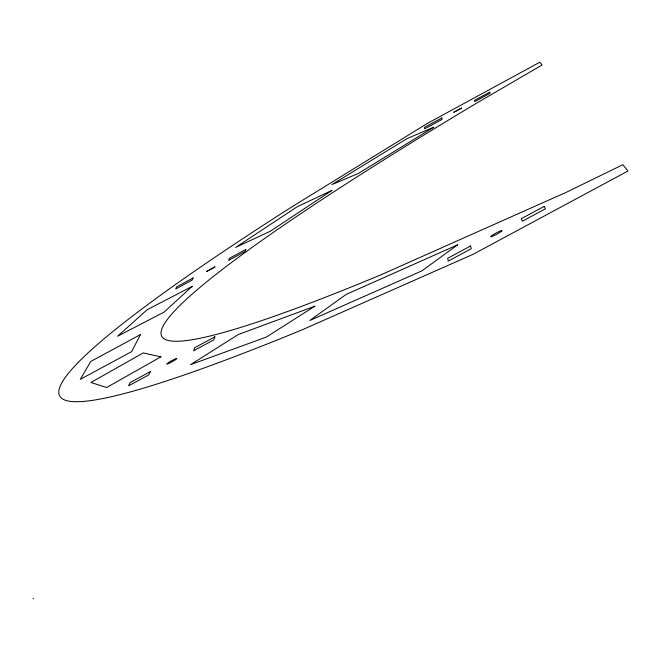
<?xml version="1.0" encoding="UTF-8"?>
<svg xmlns="http://www.w3.org/2000/svg" width="661" height="661" viewBox="0 0 661 661"><rect width="100%" height="100%" fill="white"/><g stroke="black" fill="none" stroke-linecap="round" stroke-linejoin="round"><path stroke-width="0.99" d="M33.05 598.808L33.562 598.469M214.891 336.829L213.825 339.853L193.566 350.776L194.764 347.678L214.891 336.829M245.801 249.461L245.091 251.461L228.607 260.376L229.4 258.327L245.801 249.461M150.254 371.672L148.766 374.919L128.565 385.809L130.176 382.496L150.254 371.672M193.111 277.942L192.128 280.09L175.677 288.989L176.743 286.791L193.111 277.942M140.413 334.631L131.671 351.611L80.278 379.348L90.797 361.427L140.413 334.631M461.502 108.09L453.884 112.213L461.502 108.09M214.908 266.97L206.703 271.407L214.908 266.97M192.194 286.362L163.986 312.182L117.6 336.209L147.155 309.736L192.194 286.362M457.685 244.785L421.991 270.82L309.786 320.486L346.174 294.418L457.685 244.785M501.435 231.317L500.567 231.945A6.519 0.686 -28.4 0 1 493.023 236.068A6.519 0.686 -28.4 0 1 491.28 236.002L492.148 235.374A6.519 0.686 -28.4 0 1 499.683 231.259A6.519 0.686 -28.4 0 1 501.435 231.317M331.88 190.451L270.299 231.259L235.655 247.396L297.483 206.579L331.88 190.451M314.818 306.225L266.35 337.077L190.608 364.641L238.224 334.549L314.818 306.225M427.56 123.301L291.476 207.1A972.554 82.303 -27.8 0 0 302.639 329.624L472.962 254.378L627.95 171.025L622.836 164.696L566.221 192.334L381.471 274.596A839.759 70.52 -27.8 0 1 476.978 102.934L542.136 64.985L539.88 62.192L427.56 123.301M433.781 127.185L358.27 173.496L331.921 184.584L407.036 138.603L433.781 127.185M170.852 361.203L169.604 361.939A5.767 0.537 -29 0 0 167.043 364.079A5.767 0.537 -29 0 0 172.81 361.327L174.058 360.592A5.767 0.537 -29 0 0 176.611 358.452A5.767 0.537 -29 0 0 170.852 361.203M160.912 356.824L106.644 387.511L90.904 382.488L143.222 352.933L160.912 356.824M441.738 118.005L424.387 127.399L424.626 128.837L442.077 119.393L441.738 118.005M489.578 92.218L474.35 100.455L474.805 101.579L490.098 93.3L489.578 92.218M470.599 245.975L447.728 258.277L448.216 261.12L471.243 248.734L470.599 245.975M544.251 206.348L521.306 218.684L522.33 221.253L545.432 208.818L544.251 206.348"/></g></svg>
